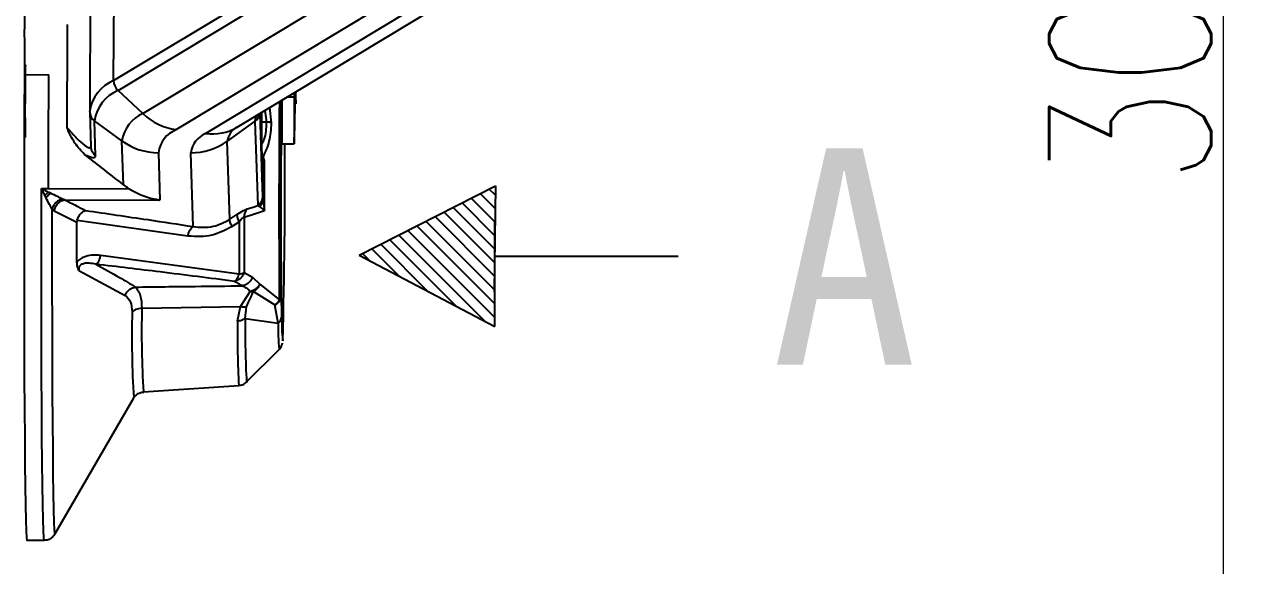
# Model space of a CAD drawing. Header units: millimetres. Extents: x 2448 to 4397, y 790 to 2168.
# Drawn here: x 3100.4 to 3190.8, y 1952.4 to 1992.5 of the extents above; entities that cross this region are included whole.
import ezdxf

# ---------------------------------------------------------------- set-up
doc = ezdxf.new("R2010")
doc.units = ezdxf.units.MM
doc.layers.add('AM_5', color=3, linetype='Continuous', lineweight=25)
doc.layers.add('文字', color=7, linetype='Continuous', lineweight=13)
doc.layers.add('layer 1', color=7, linetype='Continuous')
doc.styles.add('SLDTEXTSTYLE1', font='txt.shx', dxfattribs={"width": 0.7, "bigfont": 'gbcbig.shx'})
doc.styles.add('STYLE1', font='txt.shx', dxfattribs={"width": 0.8, "height": 3, "bigfont": 'hzdx.shx'})
doc.dimstyles.new('SLDDIMSTYLE12$0', dxfattribs={"dimtxt": 12, "dimasz": 10, "dimexe": 0, "dimexo": 0.0625, "dimgap": 0.875, "dimtad": 1, "dimdec": 1, "dimlfac": 1.8, "dimrnd": 1e-09, "dimzin": 12, "dimdsep": 46, "dimtxsty": 'SLDTEXTSTYLE1', "dimcen": 0.09, "dimdle": 8.16, "dimclrd": 3, "dimclre": 3, "dimadec": 0, "dimazin": 3, "dimtfac": 1, "dimtdec": 1, "dimtofl": 0, "dimtmove": 0, "dimatfit": 3, "dimfxl": 0, "dimfrac": 2, "dimtolj": 1, "dimlwd": 5, "dimlwe": 5, "dimarcsym": 0})

# ---------------------------------------------------------------- blocks, each defined once
blk = doc.blocks.new('*D49')
at = {"layer": 'AM_5', "color": 3, "lineweight": 5, "transparency": 16777216}
blk.add_line((3047.352, 2125.962), (3189.161, 2125.962), dxfattribs=at)
at = {"layer": 'AM_5', "color": 3, "linetype": 'Continuous', "lineweight": 5, "transparency": 16777216}
for p, q in [((3189.161, 2115.962), (3189.161, 1866.92)), ((3177.224, 1856.92), (3189.161, 1856.92))]:
    blk.add_line(p, q, dxfattribs=at)
at = {"layer": 'AM_5', "color": 3, "transparency": 16777216}
for points in [[(3187.495, 2115.962), (3190.828, 2115.962), (3189.161, 2125.962)], [(3187.495, 1866.92), (3190.828, 1866.92), (3189.161, 1856.92)]]:
    blk.add_solid(points, dxfattribs=at)
at = {"layer": 'Defpoints', "color": 0, "transparency": 16777216}
for p in [(3047.29, 2125.962), (3177.161, 1856.92), (3189.161, 1856.92)]:
    blk.add_point(p, dxfattribs=at)
at = {"layer": 'AM_5', "color": 0, "transparency": 16777216, "insert": (3182.286, 1991.441), "char_height": 12, "attachment_point": 5, "rotation": 90, "style": 'SLDTEXTSTYLE1'}
blk.add_mtext('\\A1;300', dxfattribs=at)

msp = doc.modelspace()

# ---------------------------------------------------------------- hatches: boundary and pattern name
at = {"layer": 'layer 1'}
h = msp.add_hatch(dxfattribs=at)
h.set_pattern_fill('ANSI31', color=256, scale=0.225, angle=90)
h.set_pattern_definition([(135, (1925.63224, -5142.2655), (-0.50513941, -0.50513941), [])])
h.paths.add_polyline_path([(3135.303, 1980.548), (3125.196, 1975.406), (3135.232, 1970.127), (3135.232, 1975.338)])

# ---------------------------------------------------------------- linework, layer by layer
at = {"color": 7, "linetype": 'Continuous', "lineweight": 25}
for p, q in [((3107.016, 1988.334), (3107.072, 1999.58)), ((3105.3, 1997.339), (3105.243, 1986.092)), ((3107.016, 1988.334), (3122.199, 1997.475)), ((3107.341, 1987.599), (3122.523, 1996.741)), ((3109.191, 1985.887), (3124.373, 1995.029)), ((3111.644, 1984.703), (3126.827, 1993.845)), ((3116.172, 1984.89), (3131.355, 1994.032)), ((3113.83, 1984.419), (3129.012, 1993.561)), ((3100.417, 1988.772), (3102.217, 1988.768)), ((3109.191, 1985.887), (3107.341, 1987.599)), ((3120.383, 1987.425), (3120.38, 1987.124)), ((3120.502, 1986.623), (3120.501, 1987.496)), ((3119.48, 1986.881), (3119.481, 1983.645)), ((3119.885, 1987.125), (3120.38, 1987.124)), ((3120.38, 1987.124), (3120.381, 1983.644)), ((3120.436, 1986.623), (3120.502, 1986.623)), ((3105.244, 1986.036), (3105.243, 1986.092)), ((3105.244, 1986.036), (3105.245, 1986.005)), ((3105.245, 1986.005), (3105.328, 1983.437)), ((3117.847, 1985.898), (3118.002, 1981.126)), ((3118.224, 1986.125), (3118.33, 1985.26)), ((3118.713, 1985.202), (3118.59, 1986.346)), ((3107.633, 1983.868), (3105.601, 1985.343)), ((3105.684, 1982.775), (3105.601, 1985.343)), ((3117.48, 1985.318), (3115.433, 1983.851)), ((3117.48, 1985.318), (3117.683, 1979.087)), ((3118.33, 1985.26), (3117.972, 1985.261)), ((3107.739, 1980.627), (3107.633, 1983.868)), ((3115.621, 1978.067), (3115.433, 1983.851)), ((3120.381, 1983.644), (3120.412, 1984.636)), ((3110.329, 1982.997), (3110.443, 1979.495)), ((3112.906, 1977.533), (3112.729, 1982.992)), ((3119.481, 1983.645), (3120.381, 1983.644)), ((3118.087, 1982.682), (3118.021, 1982.454)), ((3118.002, 1981.126), (3118.046, 1979.778)), ((3101.669, 1980.347), (3102.188, 1980.346)), ((3102.188, 1980.346), (3108.158, 1980.333)), ((3103.398, 1979.511), (3103.231, 1979.569)), ((3103.398, 1979.511), (3110.443, 1979.495)), ((3118.046, 1979.778), (3118.048, 1979.698)), ((3118.048, 1979.698), (3118.052, 1979.532)), ((3118.052, 1979.532), (3118.194, 1978.717)), ((3102.619, 1978.693), (3102.45, 1978.806)), ((3102.619, 1978.693), (3104.3, 1977.852)), ((3115.621, 1978.067), (3116.148, 1978.423)), ((3117.683, 1979.087), (3117.806, 1979.003)), ((3117.806, 1979.003), (3118.194, 1978.717)), ((3104.321, 1978.007), (3112.521, 1976.854)), ((3115.777, 1977.545), (3116.304, 1977.887)), ((3116.308, 1974.004), (3106.058, 1975.391)), ((3104.442, 1974.287), (3107.875, 1972.422)), ((3116.683, 1974.141), (3117.294, 1973.792)), ((3117.294, 1973.792), (3117.839, 1973.256)), ((3117.839, 1973.256), (3119.304, 1972.119)), ((3116.399, 1971.624), (3117.122, 1972.726)), ((3117.378, 1972.734), (3118.962, 1971.734)), ((3119.451, 1972.241), (3119.447, 1972.45)), ((3109.109, 1971.491), (3116.399, 1971.624)), ((3116.185, 1970.557), (3116.399, 1971.624)), ((3116.761, 1970.736), (3116.865, 1971.6)), ((3119.203, 1970.392), (3118.962, 1971.734)), ((3116.761, 1970.736), (3119.203, 1970.392)), ((3116.862, 1966.03), (3119.268, 1968.426)), ((3109.221, 1965.29), (3116.286, 1965.769)), ((3102.666, 1954.779), (3108.506, 1964.846)), ((3100.601, 1954.329), (3101.881, 1954.326))]:
    msp.add_line(p, q, dxfattribs=at)
at = {"color": 7, "linetype": 'Continuous', "lineweight": 25, "flags": 128}
for points in [[(3103.588, 1992.488), (3103.582, 1991.577), (3103.577, 1990.651), (3103.572, 1989.714), (3103.567, 1988.765), (3103.562, 1987.806), (3103.558, 1986.838), (3103.554, 1985.862), (3103.55, 1984.881)], [(3100.417, 1988.772), (3100.404, 1985.922), (3100.395, 1983.018), (3100.388, 1980.095), (3100.385, 1977.186), (3100.385, 1974.326), (3100.388, 1971.547), (3100.394, 1968.884), (3100.403, 1966.366), (3100.416, 1964.024), (3100.431, 1961.885), (3100.449, 1959.973), (3100.469, 1958.312), (3100.492, 1956.921), (3100.516, 1955.816), (3100.543, 1955.01), (3100.57, 1954.513), (3100.599, 1954.33), (3100.601, 1954.329)], [(3102.188, 1980.346), (3102.191, 1981.41), (3102.193, 1982.475), (3102.196, 1983.538), (3102.199, 1984.597), (3102.203, 1985.652), (3102.207, 1986.699), (3102.212, 1987.738), (3102.217, 1988.768)], [(3120.482, 1987.485), (3120.493, 1987.174), (3120.502, 1986.623)], [(3119.304, 1972.119), (3119.295, 1973.768), (3119.288, 1975.61), (3119.285, 1977.597), (3119.285, 1979.68), (3119.289, 1981.803), (3119.296, 1983.914), (3119.306, 1985.957), (3119.311, 1986.78)], [(3119.447, 1972.45), (3119.438, 1974.039), (3119.431, 1975.815), (3119.428, 1977.73), (3119.428, 1979.737), (3119.432, 1981.784), (3119.439, 1983.818), (3119.448, 1985.788), (3119.455, 1986.867)], [(3118.056, 1982.14), (3118.056, 1981.814), (3118.055, 1981.487), (3118.054, 1981.161), (3118.053, 1980.834), (3118.053, 1980.508), (3118.052, 1980.182), (3118.052, 1979.857), (3118.052, 1979.532)], [(3118.194, 1978.717), (3118.194, 1979.138), (3118.195, 1979.561), (3118.195, 1979.985), (3118.196, 1980.41), (3118.197, 1980.835), (3118.197, 1981.262), (3118.198, 1981.688), (3118.199, 1982.114)], [(3118.033, 1981.087), (3118.029, 1981.007), (3118.022, 1980.916), (3118.015, 1980.905), (3118.009, 1980.975), (3118.002, 1981.126)], [(3101.881, 1954.326), (3101.878, 1954.329), (3101.849, 1954.525), (3101.822, 1955.039), (3101.795, 1955.862), (3101.771, 1956.986), (3101.748, 1958.397), (3101.728, 1960.079), (3101.71, 1962.012), (3101.695, 1964.172), (3101.683, 1966.535), (3101.674, 1969.073), (3101.668, 1971.755), (3101.665, 1974.55), (3101.665, 1977.425), (3101.669, 1980.347)], [(3102.45, 1978.806), (3102.449, 1975.902), (3102.45, 1973.064), (3102.455, 1970.327), (3102.463, 1967.725), (3102.474, 1965.289), (3102.488, 1963.05), (3102.505, 1961.034), (3102.524, 1959.267), (3102.546, 1957.769), (3102.57, 1956.56), (3102.596, 1955.655), (3102.624, 1955.063), (3102.652, 1954.793), (3102.667, 1954.781)], [(3116.68, 1978.224), (3117.528, 1978.5), (3118.194, 1978.717)], [(3116.9, 1978.831), (3117.338, 1978.974), (3117.683, 1979.087)], [(3104.3, 1974.903), (3104.299, 1975.267), (3104.299, 1975.632), (3104.299, 1975.999), (3104.299, 1976.367), (3104.299, 1976.737), (3104.299, 1977.108), (3104.299, 1977.479), (3104.3, 1977.852)], [(3116.304, 1977.887), (3116.304, 1977.387), (3116.304, 1976.891), (3116.304, 1976.398), (3116.304, 1975.909), (3116.305, 1975.425), (3116.306, 1974.946), (3116.307, 1974.472), (3116.308, 1974.004)], [(3116.68, 1978.224), (3116.679, 1977.698), (3116.68, 1977.176), (3116.68, 1976.657), (3116.68, 1976.143), (3116.681, 1975.634), (3116.682, 1975.13), (3116.682, 1974.632), (3116.683, 1974.141)]]:
    msp.add_lwpolyline(points, dxfattribs=at)
at = {"color": 7, "linetype": 'Continuous', "lineweight": 25}
for centre, radius, start, end in [((3532.973, 1991.924), 432.568, 177.82659, 180.41759), ((3108.167, 1985.602), 2.964, 112.83834, 170.47843), ((3108.022, 1988.339), 1.006, 180.30083, 227.33725), ((3108.443, 1984.95), 2.87, 112.59978, 172.1229), ((3204.036, 1984.664), 83.624, 178.07625, 180.01885), ((3106.097, 1986.037), 0.853, 182.14209, 234.43208), ((3110.178, 1983.516), 2.569, 112.60004, 172.1228), ((3112.28, 1989.154), 4.496, 226.59907, 261.87782), ((3116.981, 1986.023), 0.864, 305.31958, 351.21706), ((3118.204, 1985.31), 0.724, 139.09014, 179.3865), ((3349.473, 1985.041), 231.504, 179.76935, 180.96895), ((3112.478, 1982.7), 2.17, 112.60004, 172.1228), ((3114.33, 1987.995), 3.61, 262.03061, 300.68345), ((3116.767, 1983.683), 1.344, 116.5064, 172.8278), ((3110.329, 1987.605), 4.608, 234.19437, 269.99542), ((3114.527, 1982.743), 1.816, 112.60004, 172.1228), ((3112.746, 1987.622), 4.63, 269.78687, 305.47231), ((2700.709, 1980.502), 418.985, 358.43767, 0.42984), ((3072.441, 1982.629), 45.618, 358.06291, 359.38628), ((3104.655, 1977.26), 3.745, 131.18021, 136.71101), ((3117.108, 1978.411), 0.961, 179.32203, 213.09586), ((3117.527, 1978.26), 0.848, 137.69567, 182.40702), ((3116.127, 1975.089), 1.099, 279.43514, 300.39489), ((3118.613, 1972.493), 0.836, 294.72178, 357.04058), ((3118.425, 1972.557), 0.982, 303.12099, 333.53419), ((3118.949, 1972.468), 0.498, 315.5101, 357.90492), ((3183.289, 1969.424), 74.923, 178.62808, 183.50259), ((3186.671, 1969.797), 77.581, 178.74946, 183.3305), ((3185.444, 1969.627), 69.265, 179.23106, 183.19296), ((3182.093, 1969.789), 65.339, 179.16944, 183.29776), ((3136.155, 1969.969), 16.957, 178.56866, 185.21803), ((3131.837, 1970.451), 12.375, 177.77585, 186.36607)]:
    msp.add_arc(centre, radius, start, end, dxfattribs=at)
for points, knots in [([(3100.487, 1989.444), (3100.486, 1989.457), (3100.482, 1989.512), (3100.473, 1989.189), (3100.463, 1988.522), (3100.459, 1987.861), (3100.457, 1987.531)], [0, 0, 0, 0, 0.087535, 0.39169, 0.695845, 1, 1, 1, 1]), ([(3100.457, 1987.531), (3100.456, 1987.18), (3100.453, 1986.479), (3100.454, 1985.44), (3100.46, 1984.628), (3100.467, 1984.141), (3100.473, 1984.133), (3100.476, 1984.129)], [0, 0, 0, 0, 0.212215, 0.42443, 0.636645, 0.84886, 1, 1, 1, 1]), ([(3104.872, 1982.864), (3104.616, 1983.135), (3104.054, 1983.729), (3103.728, 1984.475), (3103.55, 1984.881)], [0, 0, 0, 0, 0.456847, 1, 1, 1, 1]), ([(3103.55, 1984.881), (3103.801, 1984.595), (3104.25, 1984.085), (3104.782, 1983.596), (3105.075, 1983.402), (3105.219, 1983.342), (3105.265, 1983.363), (3105.284, 1983.372)], [0, 0, 0, 0, 0.38039, 0.67954, 0.801166, 0.914566, 1, 1, 1, 1]), ([(3118.33, 1985.26), (3118.307, 1984.8), (3118.274, 1984.178), (3118.037, 1983.724), (3117.976, 1983.607)], [0, 0, 0, 0, 0.740099, 1, 1, 1, 1]), ([(3118.087, 1982.682), (3118.263, 1983.049), (3118.612, 1983.776), (3118.679, 1984.729), (3118.713, 1985.202)], [0, 0, 0, 0, 0.504511, 1, 1, 1, 1]), ([(3118.713, 1985.202), (3118.69, 1985.21), (3118.644, 1985.227), (3118.549, 1985.246), (3118.442, 1985.258), (3118.367, 1985.26), (3118.33, 1985.26)], [0, 0, 0, 0, 0.249263, 0.504427, 0.75727, 1, 1, 1, 1]), ([(3107.739, 1980.627), (3107.209, 1981.044), (3106.256, 1981.793), (3105.297, 1982.535), (3104.872, 1982.864)], [0, 0, 0, 0, 0.556185, 1, 1, 1, 1]), ([(3104.872, 1982.864), (3104.998, 1982.804), (3105.241, 1982.691), (3105.498, 1982.63), (3105.659, 1982.649), (3105.676, 1982.733), (3105.684, 1982.775)], [0, 0, 0, 0, 0.269213, 0.518054, 0.756633, 1, 1, 1, 1]), ([(3105.284, 1983.372), (3105.29, 1983.373), (3105.326, 1983.379), (3105.327, 1983.428), (3105.328, 1983.468)], [0, 0, 0, 0, 0.157531, 1, 1, 1, 1]), ([(3105.328, 1983.468), (3105.329, 1983.4), (3105.33, 1983.323), (3105.357, 1983.251), (3105.361, 1983.242)], [0, 0, 0, 0, 0.873304, 1, 1, 1, 1]), ([(3105.361, 1983.242), (3105.379, 1983.188), (3105.417, 1983.069), (3105.527, 1982.907), (3105.632, 1982.819), (3105.684, 1982.775)], [0, 0, 0, 0, 0.299456, 0.649728, 1, 1, 1, 1]), ([(3118.056, 1982.14), (3118.056, 1982.198), (3118.056, 1982.281), (3118.043, 1982.382), (3118.031, 1982.43), (3118.024, 1982.446), (3118.021, 1982.454)], [0, 0, 0, 0, 0.578898, 0.832506, 0.924254, 1, 1, 1, 1]), ([(3118.199, 1982.114), (3118.196, 1982.212), (3118.191, 1982.366), (3118.146, 1982.561), (3118.106, 1982.642), (3118.087, 1982.682)], [0, 0, 0, 0, 0.48361, 0.750827, 1, 1, 1, 1]), ([(3118.009, 1980.98), (3118.009, 1980.98), (3118.012, 1980.966), (3118.008, 1980.979), (3118.007, 1980.997), (3118.005, 1981.069), (3118.005, 1981.085)], [0, 0, 0, 0, 0.000728, 0.234818, 0.828134, 1, 1, 1, 1]), ([(3101.928, 1979.828), (3101.878, 1979.929), (3101.791, 1980.101), (3101.705, 1980.275), (3101.669, 1980.347)], [0, 0, 0, 0, 0.586698, 1, 1, 1, 1]), ([(3101.669, 1980.347), (3101.762, 1980.299), (3101.935, 1980.209), (3102.108, 1980.12), (3102.188, 1980.079)], [0, 0, 0, 0, 0.533477, 1, 1, 1, 1]), ([(3108.158, 1980.333), (3108.077, 1980.384), (3107.934, 1980.477), (3107.798, 1980.581), (3107.739, 1980.627)], [0, 0, 0, 0, 0.558659, 1, 1, 1, 1]), ([(3108.158, 1980.333), (3108.541, 1980.121), (3109.285, 1979.71), (3110.064, 1979.566), (3110.443, 1979.495)], [0, 0, 0, 0, 0.514389, 1, 1, 1, 1]), ([(3102.007, 1979.672), (3101.992, 1979.701), (3101.966, 1979.753), (3101.94, 1979.805), (3101.928, 1979.828)], [0, 0, 0, 0, 0.555902, 1, 1, 1, 1]), ([(3102.346, 1979.999), (3102.288, 1979.95), (3102.169, 1979.849), (3102.062, 1979.732), (3102.007, 1979.672)], [0, 0, 0, 0, 0.486922, 1, 1, 1, 1]), ([(3102.45, 1978.806), (3102.388, 1978.925), (3102.251, 1979.188), (3102.093, 1979.501), (3102.007, 1979.672)], [0, 0, 0, 0, 0.454471, 1, 1, 1, 1]), ([(3102.346, 1979.999), (3102.317, 1980.014), (3102.264, 1980.04), (3102.212, 1980.067), (3102.188, 1980.079)], [0, 0, 0, 0, 0.55572, 1, 1, 1, 1]), ([(3103.231, 1979.569), (3103.107, 1979.626), (3102.832, 1979.754), (3102.518, 1979.912), (3102.346, 1979.999)], [0, 0, 0, 0, 0.452023, 1, 1, 1, 1]), ([(3103.231, 1979.569), (3103.147, 1979.543), (3102.973, 1979.489), (3102.736, 1979.309), (3102.545, 1979.073), (3102.481, 1978.893), (3102.45, 1978.806)], [0, 0, 0, 0, 0.2407228, 0.4965557, 0.7542523, 1, 1, 1, 1]), ([(3102.619, 1978.693), (3102.644, 1978.79), (3102.697, 1978.99), (3102.884, 1979.249), (3103.127, 1979.442), (3103.309, 1979.488), (3103.398, 1979.511)], [0, 0, 0, 0, 0.242424, 0.500064, 0.757669, 1, 1, 1, 1]), ([(3103.398, 1979.511), (3103.684, 1979.365), (3104.2, 1979.102), (3104.71, 1978.839), (3104.937, 1978.722)], [0, 0, 0, 0, 0.5557071, 1, 1, 1, 1]), ([(3118.052, 1979.532), (3118.048, 1979.484), (3118.041, 1979.387), (3117.991, 1979.246), (3117.915, 1979.114), (3117.842, 1979.04), (3117.806, 1979.003)], [0, 0, 0, 0, 0.247793, 0.5, 0.752208, 1, 1, 1, 1]), ([(3104.321, 1978.007), (3104.349, 1978.088), (3104.409, 1978.263), (3104.561, 1978.481), (3104.723, 1978.625), (3104.851, 1978.695), (3104.915, 1978.715), (3104.937, 1978.722)], [0, 0, 0, 0, 0.2338656, 0.499894, 0.7497326, 0.9140094, 1, 1, 1, 1]), ([(3104.937, 1978.722), (3106.473, 1978.496), (3109.139, 1978.105), (3111.785, 1977.703), (3112.906, 1977.533)], [0, 0, 0, 0, 0.576279, 1, 1, 1, 1]), ([(3116.148, 1978.423), (3116.313, 1978.529), (3116.598, 1978.712), (3116.811, 1978.796), (3116.9, 1978.831)], [0, 0, 0, 0, 0.582254, 1, 1, 1, 1]), ([(3104.321, 1978.007), (3104.314, 1977.979), (3104.302, 1977.928), (3104.3, 1977.876), (3104.3, 1977.852)], [0, 0, 0, 0, 0.548534, 1, 1, 1, 1]), ([(3112.521, 1976.854), (3113.123, 1976.818), (3114.24, 1976.75), (3115.292, 1977.294), (3115.777, 1977.545)], [0, 0, 0, 0, 0.539075, 1, 1, 1, 1]), ([(3112.521, 1976.854), (3112.541, 1976.932), (3112.582, 1977.09), (3112.677, 1977.293), (3112.787, 1977.453), (3112.867, 1977.507), (3112.906, 1977.533)], [0, 0, 0, 0, 0.243044, 0.497225, 0.752876, 1, 1, 1, 1]), ([(3112.906, 1977.533), (3113.406, 1977.483), (3114.323, 1977.392), (3115.215, 1977.856), (3115.621, 1978.067)], [0, 0, 0, 0, 0.5442934, 1, 1, 1, 1]), ([(3115.777, 1977.545), (3115.749, 1977.601), (3115.693, 1977.715), (3115.64, 1977.864), (3115.612, 1977.987), (3115.618, 1978.041), (3115.621, 1978.067)], [0, 0, 0, 0, 0.250761, 0.505592, 0.757512, 1, 1, 1, 1]), ([(3116.68, 1978.224), (3116.652, 1978.21), (3116.595, 1978.182), (3116.464, 1978.07), (3116.367, 1977.959), (3116.304, 1977.887)], [0, 0, 0, 0, 0.241397, 0.501809, 1, 1, 1, 1]), ([(3106.058, 1975.391), (3105.83, 1975.408), (3105.424, 1975.437), (3104.902, 1975.319), (3104.532, 1975.138), (3104.374, 1974.978), (3104.3, 1974.903)], [0, 0, 0, 0, 0.37521, 0.666986, 0.844772, 1, 1, 1, 1]), ([(3104.442, 1974.287), (3104.399, 1974.377), (3104.319, 1974.542), (3104.306, 1974.79), (3104.3, 1974.903)], [0, 0, 0, 0, 0.5416834, 1, 1, 1, 1]), ([(3105.704, 1974.74), (3105.543, 1974.772), (3105.269, 1974.826), (3104.932, 1974.819), (3104.729, 1974.767), (3104.619, 1974.718), (3104.53, 1974.652), (3104.466, 1974.566), (3104.435, 1974.472), (3104.427, 1974.378), (3104.437, 1974.319), (3104.442, 1974.287)], [0, 0, 0, 0, 0.339255, 0.578347, 0.663574, 0.730427, 0.788996, 0.843609, 0.891048, 0.941203, 1, 1, 1, 1]), ([(3105.704, 1974.74), (3105.74, 1974.766), (3105.815, 1974.819), (3105.916, 1974.972), (3106.002, 1975.164), (3106.039, 1975.316), (3106.058, 1975.391)], [0, 0, 0, 0, 0.245495, 0.5, 0.754505, 1, 1, 1, 1]), ([(3105.704, 1974.74), (3106.296, 1974.419), (3107.318, 1973.865), (3108.236, 1973.294), (3108.623, 1973.054)], [0, 0, 0, 0, 0.578682, 1, 1, 1, 1]), ([(3115.954, 1973.476), (3114.132, 1973.711), (3110.745, 1974.148), (3107.297, 1974.553), (3105.704, 1974.74)], [0, 0, 0, 0, 0.5379635, 1, 1, 1, 1]), ([(3115.954, 1973.476), (3115.989, 1973.498), (3116.059, 1973.542), (3116.156, 1973.663), (3116.243, 1973.817), (3116.286, 1973.942), (3116.307, 1974.004)], [0, 0, 0, 0, 0.249989, 0.500011, 0.750008, 1, 1, 1, 1]), ([(3117.294, 1973.792), (3117.26, 1973.713), (3117.19, 1973.552), (3117.013, 1973.354), (3116.798, 1973.206), (3116.641, 1973.167), (3116.564, 1973.148)], [0, 0, 0, 0, 0.244617, 0.499999, 0.755381, 1, 1, 1, 1]), ([(3107.875, 1972.422), (3107.909, 1972.499), (3107.98, 1972.658), (3108.161, 1972.853), (3108.381, 1972.999), (3108.543, 1973.036), (3108.623, 1973.054)], [0, 0, 0, 0, 0.242306, 0.49683, 0.753043, 1, 1, 1, 1]), ([(3108.623, 1973.054), (3110.1, 1973.072), (3112.748, 1973.103), (3115.395, 1973.134), (3116.564, 1973.148)], [0, 0, 0, 0, 0.558226, 1, 1, 1, 1]), ([(3108.623, 1973.054), (3108.767, 1972.883), (3109.041, 1972.559), (3109.087, 1971.834), (3109.109, 1971.491)], [0, 0, 0, 0, 0.5262167, 1, 1, 1, 1]), ([(3115.954, 1973.476), (3116.071, 1973.414), (3116.277, 1973.305), (3116.477, 1973.196), (3116.564, 1973.148)], [0, 0, 0, 0, 0.566945, 1, 1, 1, 1]), ([(3116.564, 1973.148), (3116.684, 1973.086), (3116.89, 1972.98), (3117.054, 1972.801), (3117.122, 1972.726)], [0, 0, 0, 0, 0.580226, 1, 1, 1, 1]), ([(3117.839, 1973.256), (3117.8, 1973.192), (3117.721, 1973.064), (3117.546, 1972.907), (3117.363, 1972.8), (3117.225, 1972.75), (3117.154, 1972.733), (3117.132, 1972.728), (3117.125, 1972.727), (3117.122, 1972.726)], [0, 0, 0, 0, 0.249887, 0.499773, 0.749657, 0.925292, 0.975266, 0.990784, 1, 1, 1, 1]), ([(3117.839, 1973.256), (3117.785, 1973.147), (3117.676, 1972.93), (3117.478, 1972.8), (3117.378, 1972.734)], [0, 0, 0, 0, 0.500002, 1, 1, 1, 1]), ([(3107.875, 1972.422), (3108.025, 1972.295), (3108.306, 1972.057), (3108.362, 1971.485), (3108.388, 1971.218)], [0, 0, 0, 0, 0.5331504, 1, 1, 1, 1]), ([(3116.865, 1971.6), (3116.959, 1971.82), (3117.115, 1972.183), (3117.279, 1972.51), (3117.35, 1972.666), (3117.371, 1972.716), (3117.378, 1972.734)], [0, 0, 0, 0, 0.504339, 0.834166, 0.937893, 1, 1, 1, 1]), ([(3117.122, 1972.726), (3117.166, 1972.723), (3117.232, 1972.719), (3117.309, 1972.724), (3117.352, 1972.73), (3117.372, 1972.733), (3117.378, 1972.734)], [0, 0, 0, 0, 0.497747, 0.757125, 0.91733, 1, 1, 1, 1]), ([(3119.471, 1970.931), (3119.467, 1971.218), (3119.46, 1971.684), (3119.453, 1972.086), (3119.451, 1972.241)], [0, 0, 0, 0, 0.615057, 1, 1, 1, 1]), ([(3116.399, 1971.624), (3116.483, 1971.606), (3116.652, 1971.572), (3116.794, 1971.59), (3116.865, 1971.6)], [0, 0, 0, 0, 0.5, 1, 1, 1, 1]), ([(3119.264, 1968.431), (3119.285, 1968.45), (3119.355, 1968.512), (3119.428, 1968.634), (3119.483, 1968.76), (3119.51, 1968.851), (3119.52, 1968.898), (3119.522, 1968.913), (3119.522, 1968.913)], [0, 0, 0, 0, 0.1070321, 0.3536739, 0.5581545, 0.745284, 0.9899567, 1, 1, 1, 1]), ([(3116.294, 1965.783), (3116.379, 1965.791), (3116.555, 1965.809), (3116.771, 1965.935), (3116.873, 1966.046), (3116.916, 1966.094)], [0, 0, 0, 0, 0.350259, 0.724175, 1, 1, 1, 1]), ([(3108.568, 1964.931), (3108.613, 1964.985), (3108.717, 1965.113), (3108.958, 1965.255), (3109.152, 1965.274), (3109.244, 1965.283)], [0, 0, 0, 0, 0.279043, 0.660194, 1, 1, 1, 1]), ([(3101.882, 1954.338), (3101.983, 1954.343), (3102.181, 1954.352), (3102.426, 1954.494), (3102.591, 1954.656), (3102.672, 1954.782), (3102.692, 1954.829), (3102.697, 1954.841)], [0, 0, 0, 0, 0.263596, 0.51819, 0.736186, 0.933217, 1, 1, 1, 1])]:
    msp.add_open_spline(points, degree=3, knots=knots, dxfattribs=at)
for points in [[(3118.199, 1982.114), (3118.159, 1982.118), (3118.077, 1982.126), (3118.063, 1982.135), (3118.056, 1982.14)], [(3118.046, 1979.778), (3118.041, 1979.711), (3118.031, 1979.578), (3117.956, 1979.389), (3117.842, 1979.218), (3117.736, 1979.131), (3117.683, 1979.087)], [(3116.683, 1974.141), (3116.65, 1974.058), (3116.582, 1973.893), (3116.406, 1973.69), (3116.192, 1973.538), (3116.033, 1973.496), (3115.954, 1973.476)], [(3108.388, 1971.218), (3108.43, 1971.255), (3108.513, 1971.329), (3108.689, 1971.413), (3108.89, 1971.472), (3109.036, 1971.484), (3109.109, 1971.491)], [(3116.185, 1970.557), (3116.292, 1970.569), (3116.508, 1970.593), (3116.676, 1970.688), (3116.761, 1970.736)], [(3119.203, 1970.392), (3119.243, 1970.43), (3119.322, 1970.504), (3119.405, 1970.638), (3119.46, 1970.781), (3119.467, 1970.881), (3119.471, 1970.931)]]:
    msp.add_open_spline(points, degree=3, dxfattribs=at)
at = {"layer": 'layer 1'}
for p, q in [((3125.196, 1975.406), (3135.303, 1980.548)), ((3135.303, 1980.548), (3135.196, 1972.69)), ((3135.232, 1970.127), (3135.232, 1977.986)), ((3125.196, 1975.406), (3135.232, 1970.127)), ((3135.232, 1975.338), (3148.827, 1975.338))]:
    msp.add_line(p, q, dxfattribs=at)

# ---------------------------------------------------------------- texts
at = {"layer": '文字', "insert": (3161.122, 1975.318), "char_height": 16, "width": 240, "attachment_point": 5, "style": 'STYLE1'}
msp.add_mtext('\\pt176;{\\fSimSun|b0|i0|c134|p2;\\W1;A}', dxfattribs=at)

# ---------------------------------------------------------------- dimensions: what is measured, and where the dimension line sits
at = {"layer": 'AM_5'}
dim = msp.add_linear_dim(base=(3189.161, 1856.92), p1=(3047.29, 2125.962), p2=(3177.161, 1856.92), angle=90, text='300', dimstyle='SLDDIMSTYLE12$0', override={"dimlfac": 1, "dimpost": ''}, dxfattribs=at)
dim.commit()
dim.dimension.update_dxf_attribs({"geometry": '*D49', "text_midpoint": (3182.286, 1991.441)})

doc.saveas('drawing.dxf')
